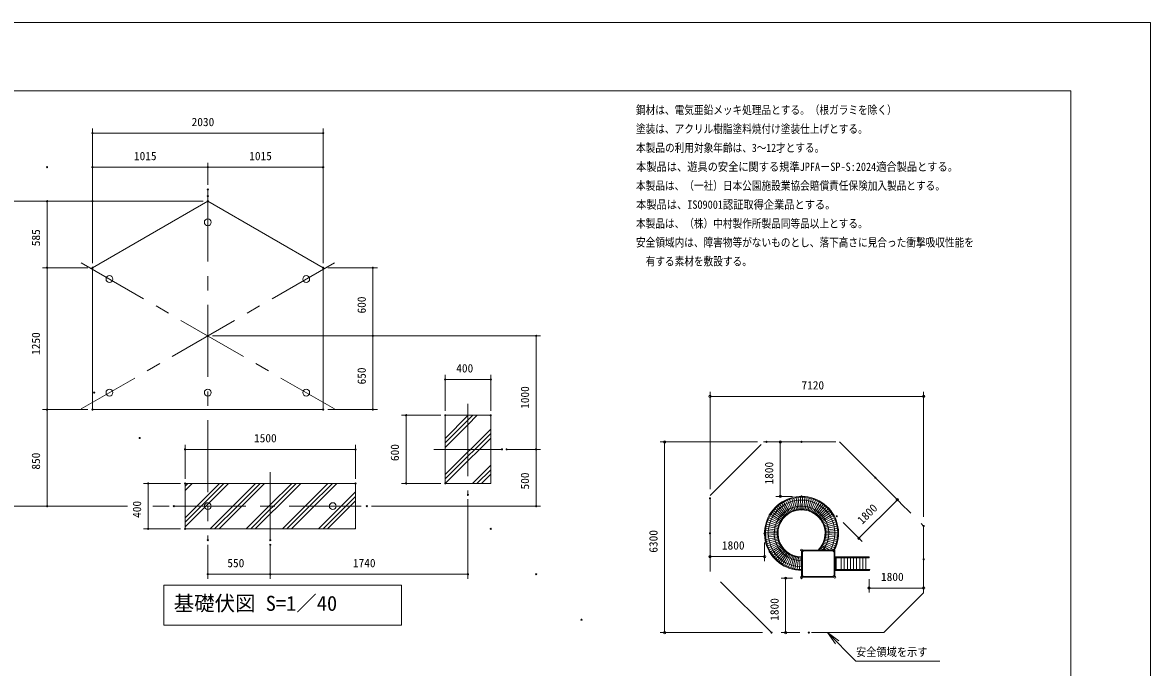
# Model space of a CAD drawing. Units: millimetres at full size, sheet at 1:20, with parts at other scales. Extents: x 10 to 16810, y -526 to 12449.
# Drawn here: x 6881 to 16810, y 6769 to 12449 of the extents above; entities that cross this region are included whole.
import ezdxf
from ezdxf.enums import TextEntityAlignment as Align

# ---------------------------------------------------------------- set-up
doc = ezdxf.new("R2010")
doc.units = ezdxf.units.MM
doc.header["$LTSCALE"] = 20
doc.header["$PDMODE"] = 32
doc.header["$PDSIZE"] = 10
doc.linetypes.add('USER2', pattern=[50.8, 31.75, -6.35, 6.35, -6.35])
doc.linetypes.add('USER3', pattern=[63.5, 31.75, -6.35, 6.35, -6.35, 6.35, -6.35])
for name, color, linetype, lineweight in [('DEFPOINTS_3', 7, 'Continuous', 0), ('LY_10', 7, 'Continuous', 0), ('LY_11', 7, 'Continuous', 0), ('LY_12', 7, 'Continuous', 18), ('LY_7', 7, 'Continuous', 0), ('LY_8', 7, 'Continuous', 0), ('LY_9', 7, 'USER2', 0)]:
    doc.layers.add(name, color=color, linetype=linetype, lineweight=lineweight)
doc.styles.add('ＭＳ ゴシック', font='')
doc.styles.get('ＭＳ ゴシック').set_extended_font_data('MS Gothic')

# ---------------------------------------------------------------- blocks, each defined once
blk = doc.blocks.new('-011-_DOTSMALL')
at = {"color": 7, "linetype": 'Continuous', "lineweight": 0}
blk.add_circle((0, 0), 0.0625, dxfattribs=at)
blk.add_circle((0, 0), 0.0625, dxfattribs=at)
blk = doc.blocks.new('-049-_DOTBLANK')
at = {"color": 7, "linetype": 'Continuous', "lineweight": 0}
blk.add_line((-0.5, 0), (-1, 0), dxfattribs=at)
blk.add_circle((0, 0), 0.5, dxfattribs=at)
blk = doc.blocks.new('-007-_OPEN')
at = {"color": 7, "linetype": 'Continuous', "lineweight": 0}
for p, q in [((-1, 0.1667), (0, 0)), ((0, 0), (-1, -0.1667)), ((0, 0), (-1, 0))]:
    blk.add_line(p, q, dxfattribs=at)

msp = doc.modelspace()

# ---------------------------------------------------------------- linework, layer by layer
at = {"layer": 'DEFPOINTS_3'}
for p, q in [((16810, 12448.98), (10, 12448.98)), ((16810, 568.98), (16810, 12448.98))]:
    msp.add_line(p, q, dxfattribs=at)
at = {"layer": 'LY_10'}
for p, q in [((13967.86, 7075.24), (14217.75, 6825.36)), ((14217.75, 6825.36), (14957.45, 6825.36))]:
    msp.add_line(p, q, dxfattribs=at)
at = {"layer": 'LY_11'}
for p, q in [((10602.04, 8786.69), (10802.04, 8986.69)), ((10602.04, 8746.91), (10802.04, 8946.91)), ((10802.04, 8907.14), (10884.55, 8989.66)), ((10802.04, 8946.91), (10844.78, 8989.66)), ((10802.04, 8986.69), (10805, 8989.66)), ((10602.04, 8707.14), (10802.04, 8907.14)), ((10823.2, 8689.66), (11002.04, 8868.49)), ((10862.98, 8689.66), (11002.04, 8828.72)), ((10902.75, 8689.66), (11002.04, 8788.94)), ((10602.04, 8468.49), (10802.04, 8668.49)), ((10802.04, 8588.94), (10902.75, 8689.66)), ((10802.04, 8628.72), (10862.98, 8689.66)), ((10802.04, 8668.49), (10823.2, 8689.66)), ((10602.04, 8428.72), (10802.04, 8628.72)), ((10602.75, 8389.66), (10802.04, 8588.94)), ((10841.4, 8389.66), (11002.04, 8550.29)), ((10881.17, 8389.66), (11002.04, 8510.52)), ((10920.95, 8389.66), (11002.04, 8470.74)), ((8312.04, 8326.33), (8375.36, 8389.66)), ((8312.04, 8366.1), (8335.59, 8389.66)), ((8414.01, 8189.66), (8614.01, 8389.66)), ((8453.79, 8189.66), (8653.79, 8389.66)), ((8493.56, 8189.66), (8693.56, 8389.66)), ((8732.21, 8189.66), (8932.21, 8389.66)), ((8771.99, 8189.66), (8971.99, 8389.66)), ((8811.76, 8189.66), (9011.76, 8389.66)), ((9062.04, 8201.28), (9250.41, 8389.66)), ((9090.18, 8189.66), (9290.18, 8389.66)), ((9129.96, 8189.66), (9329.96, 8389.66)), ((9368.61, 8189.66), (9568.61, 8389.66)), ((9408.38, 8189.66), (9608.38, 8389.66)), ((9448.16, 8189.66), (9648.16, 8389.66)), ((9686.8, 8189.66), (9812.04, 8314.89)), ((9726.58, 8189.66), (9812.04, 8275.11)), ((8312.04, 8008.13), (8493.56, 8189.66)), ((8312.04, 8047.9), (8453.79, 8189.66)), ((8312.04, 8087.68), (8414.01, 8189.66)), ((8532.21, 7989.66), (8732.21, 8189.66)), ((8571.99, 7989.66), (8771.99, 8189.66)), ((8611.76, 7989.66), (8811.76, 8189.66)), ((8850.41, 7989.66), (9050.41, 8189.66)), ((8890.18, 7989.66), (9062.04, 8161.51)), ((9050.41, 8189.66), (9062.04, 8201.28)), ((9062.04, 8121.73), (9129.96, 8189.66)), ((9062.04, 8161.51), (9090.18, 8189.66)), ((9168.61, 7989.66), (9368.61, 8189.66)), ((9208.38, 7989.66), (9408.38, 8189.66)), ((9248.16, 7989.66), (9448.16, 8189.66)), ((9486.8, 7989.66), (9686.8, 8189.66)), ((9526.58, 7989.66), (9726.58, 8189.66)), ((9566.35, 7989.66), (9766.35, 8189.66)), ((9766.35, 8189.66), (9812.04, 8235.34)), ((8929.96, 7989.66), (9062.04, 8121.73)), ((9805, 7989.66), (9812.04, 7996.69))]:
    msp.add_line(p, q, dxfattribs=at)
at = {"layer": 'LY_11', "linetype": 'USER3'}
for p, q in [((12932.93, 8283.68), (13404.89, 8755.64)), ((13404.89, 8755.64), (14072.34, 8755.64)), ((14072.34, 8755.64), (14813.54, 8014.44)), ((12932.93, 7616.22), (12932.93, 8283.68)), ((14813.54, 8014.44), (14813.54, 7426.97)), ((13473.92, 7075.24), (12932.93, 7616.22)), ((14813.54, 7426.97), (14461.81, 7075.24)), ((14461.81, 7075.24), (13473.92, 7075.24))]:
    msp.add_line(p, q, dxfattribs=at)
at = {"layer": 'LY_11', "color": 2, "lineweight": 18}
for p, q in [((13655.88, 8147.62), (13615.66, 8243.7)), ((13668.08, 8152.3), (13633.8, 8250.65)), ((13680.55, 8156.22), (13652.32, 8256.48)), ((13693.23, 8159.38), (13671.17, 8261.17)), ((13706.08, 8161.75), (13690.27, 8264.7)), ((13719.06, 8163.34), (13709.55, 8267.07)), ((13732.1, 8164.14), (13728.93, 8268.25)), ((13745.17, 8164.14), (13748.36, 8268.25)), ((13758.22, 8163.34), (13767.74, 8267.06)), ((13771.19, 8161.75), (13787.02, 8264.7)), ((13784.04, 8159.37), (13806.12, 8261.16)), ((13796.72, 8156.21), (13824.97, 8256.47)), ((13809.19, 8152.28), (13843.49, 8250.63)), ((13821.39, 8147.61), (13861.63, 8243.68)), ((13572.85, 8085.75), (13492.28, 8151.76)), ((13581.44, 8095.6), (13505.04, 8166.4)), ((13590.61, 8104.91), (13518.67, 8180.24)), ((13600.33, 8113.65), (13533.12, 8193.22)), ((13610.57, 8121.77), (13548.33, 8205.29)), ((13621.28, 8129.26), (13564.25, 8216.42)), ((13632.43, 8136.08), (13580.82, 8226.55)), ((13643.98, 8142.21), (13597.98, 8235.66)), ((13833.29, 8142.19), (13879.31, 8235.63)), ((13844.83, 8136.06), (13896.46, 8226.53)), ((13855.98, 8129.24), (13913.03, 8216.39)), ((13866.69, 8121.75), (13928.95, 8205.26)), ((13876.93, 8113.63), (13944.16, 8193.18)), ((13886.65, 8104.89), (13958.6, 8180.2)), ((13895.82, 8095.58), (13972.23, 8166.36)), ((13904.41, 8085.72), (13984.99, 8151.71)), ((13535.23, 8017.43), (13436.37, 8050.23)), ((13539.72, 8029.7), (13443.05, 8068.47)), ((13544.96, 8041.68), (13450.82, 8086.27)), ((13550.91, 8053.32), (13459.67, 8103.56)), ((13557.56, 8064.57), (13469.55, 8120.28)), ((13564.88, 8075.39), (13480.44, 8136.36)), ((13912.37, 8075.36), (13996.83, 8136.32)), ((13919.7, 8064.54), (14007.71, 8120.23)), ((13926.35, 8053.28), (14017.59, 8103.51)), ((13932.3, 8041.65), (14026.44, 8086.22)), ((13937.53, 8029.67), (14034.21, 8068.42)), ((13942.02, 8017.39), (14040.88, 8050.18)), ((13524.36, 7953.24), (13420.21, 7954.83)), ((13524.95, 7966.29), (13421.1, 7974.24)), ((13526.35, 7979.29), (13423.17, 7993.55)), ((13528.53, 7992.17), (13426.42, 8012.7)), ((13531.5, 8004.9), (13430.82, 8031.61)), ((13945.75, 8004.87), (14046.43, 8031.56)), ((13948.71, 7992.14), (14050.83, 8012.65)), ((13950.89, 7979.25), (14054.07, 7993.5)), ((13952.28, 7966.26), (14056.14, 7974.18)), ((13952.88, 7953.2), (14057.03, 7954.78)), ((13524.55, 7940.17), (13420.5, 7935.41)), ((13525.55, 7927.14), (13421.98, 7916.05)), ((13527.34, 7914.19), (13424.64, 7896.81)), ((13529.91, 7901.38), (13428.46, 7877.76)), ((13533.26, 7888.74), (13433.44, 7858.99)), ((13537.37, 7876.34), (13439.55, 7840.55)), ((13542.23, 7864.2), (13446.78, 7822.53)), ((13547.83, 7852.39), (13455.09, 7804.97)), ((13929.39, 7852.36), (14022.12, 7804.92)), ((13934.99, 7864.17), (14030.44, 7822.48)), ((13939.85, 7876.3), (14037.66, 7840.5)), ((13943.97, 7888.71), (14043.78, 7858.94)), ((13947.32, 7901.34), (14048.76, 7877.71)), ((13949.89, 7914.15), (14052.59, 7896.75)), ((13951.68, 7927.1), (14055.25, 7915.99)), ((13952.68, 7940.13), (14056.73, 7935.36)), ((13554.13, 7840.94), (13464.46, 7787.96)), ((13561.12, 7829.9), (13474.84, 7771.54)), ((13568.77, 7819.3), (13486.21, 7755.79)), ((13577.05, 7809.19), (13498.51, 7740.77)), ((13585.93, 7799.6), (13511.71, 7726.52)), ((13595.38, 7790.57), (13525.76, 7713.1)), ((13605.36, 7782.13), (13540.59, 7700.57)), ((13615.84, 7774.32), (13556.16, 7688.96)), ((13626.78, 7767.16), (13572.42, 7678.32)), ((13638.13, 7760.69), (13589.28, 7668.69)), ((13649.85, 7754.91), (13606.71, 7660.11)), ((13661.91, 7749.86), (13624.62, 7652.61)), ((13674.25, 7745.56), (13642.96, 7646.21)), ((13738.62, 7571.36), (13738.62, 7795.22)), ((13745.87, 7777.8), (13745.87, 7588.79)), ((13746.68, 7803.29), (14031.94, 7803.29)), ((13764.11, 7796.03), (14006.45, 7796.03)), ((13900.16, 7809.16), (13906.9, 7803.29)), ((13908.45, 7819.27), (13929.22, 7803.29)), ((13916.1, 7829.87), (13955.38, 7803.29)), ((13923.09, 7840.91), (13986.74, 7803.29)), ((14024.69, 7777.8), (14024.69, 7588.79)), ((14031.94, 7803.29), (14031.94, 7571.36)), ((13686.83, 7742.02), (13661.66, 7640.95)), ((13699.6, 7739.24), (13680.64, 7636.83)), ((13712.52, 7737.26), (13699.84, 7633.88)), ((13725.54, 7736.06), (13719.18, 7632.1)), ((14329.93, 7742.92), (14031.94, 7742.92)), ((14031.94, 7623.67), (14031.94, 7742.92)), ((14329.93, 7735.66), (14031.94, 7735.66)), ((14033.54, 7630.92), (14033.54, 7735.66)), ((14034.2, 7735.66), (14034.2, 7727.56)), ((14042.35, 7727.56), (14034.2, 7727.56)), ((14042.35, 7735.66), (14042.35, 7630.92)), ((14087.68, 7735.66), (14087.68, 7630.92)), ((14114.86, 7735.66), (14114.86, 7630.92)), ((14142.03, 7735.66), (14142.03, 7630.92)), ((14169.21, 7735.66), (14169.21, 7630.92)), ((14196.38, 7735.66), (14196.38, 7630.92)), ((14223.55, 7735.66), (14223.55, 7630.92)), ((14250.73, 7735.66), (14250.73, 7630.92)), ((14277.9, 7735.66), (14277.9, 7630.92)), ((14305.08, 7735.66), (14305.08, 7630.92)), ((14023.88, 7563.29), (13746.68, 7563.29)), ((14006.45, 7570.55), (13764.11, 7570.55)), ((14329.93, 7630.92), (14031.94, 7630.92)), ((14329.93, 7623.67), (14031.94, 7623.67)), ((14042.35, 7639.03), (14034.2, 7639.03)), ((14034.2, 7639.03), (14034.2, 7630.92))]:
    msp.add_line(p, q, dxfattribs=at)
for centre in [(13738.62, 7803.29), (13738.62, 7563.29), (14031.94, 7563.29)]:
    msp.add_circle(centre, 8.07, dxfattribs=at)
for centre, radius, start, end in [((13738.62, 7949.95), 325.7, 333.23688, 270), ((13738.62, 7949.95), 318.44, 332.57679, 270), ((13738.62, 7949.95), 293.33, 330, 270), ((13738.62, 8265.93), 12, 53.42929, 126.57071), ((13738.62, 7949.95), 239.99, 322.33011, 270), ((13738.62, 7949.95), 214.29, 316.80998, 270), ((13738.62, 7949.95), 207.03, 314.8953, 270), ((13738.62, 8167.29), 12, 239.44712, 300.55288), ((13464.97, 8107.94), 12, 113.42929, 186.57071), ((13550.4, 8058.62), 12, 299.44712, 0.55288), ((13926.84, 8058.62), 12, 179.44712, 240.55288), ((14012.27, 8107.94), 12, 353.42929, 66.57071), ((13550.4, 7841.28), 12, 359.44712, 60.55288), ((13926.84, 7841.28), 12, 119.44712, 180.55288), ((13464.97, 7791.96), 12, 173.42929, 246.57071), ((13764.11, 7777.8), 25.49, 90, 180), ((13764.11, 7777.8), 18.24, 90, 180), ((14006.45, 7777.8), 25.49, 0, 90), ((14006.45, 7777.8), 18.24, 0, 90), ((13742.24, 7739.29), 3.63, 0, 180), ((14028.32, 7739.29), 3.63, 0, 180), ((14329.93, 7739.29), 3.63, 270, 90), ((13742.24, 7627.29), 3.63, 180, 0), ((13764.11, 7588.79), 25.49, 180, 270), ((13764.11, 7588.79), 18.24, 180, 270), ((14006.45, 7588.79), 18.24, 270, 0), ((14006.45, 7588.79), 25.49, 270, 0), ((14028.32, 7627.29), 3.63, 180, 0), ((14329.93, 7627.29), 3.63, 270, 90)]:
    msp.add_arc(centre, radius, start, end, dxfattribs=at)
at = {"layer": 'LY_12', "lineweight": 0}
for p, q in [((16110, 11848.98), (710, 11848.98)), ((16110, 1168.98), (16110, 11848.98))]:
    msp.add_line(p, q, dxfattribs=at)
at = {"layer": 'LY_7', "lineweight": 18}
for p, q in [((7497.04, 11214.66), (7497.04, 11514.66)), ((7497.04, 11474.66), (9527.04, 11474.66)), ((9527.04, 11214.66), (9527.04, 11514.66)), ((7497.04, 10329.66), (7497.04, 11214.66)), ((7497.04, 11174.66), (8512.04, 11174.66)), ((8512.04, 11018.33), (8512.04, 11214.66)), ((8512.04, 11174.66), (9527.04, 11174.66)), ((9527.04, 10329.66), (9527.04, 11214.66)), ((7057.04, 10874.66), (6657.04, 10874.66)), ((8472.04, 10874.66), (7057.04, 10874.66)), ((7097.04, 10289.66), (7097.04, 10874.66)), ((7457.04, 10289.66), (7057.04, 10289.66)), ((7097.04, 9039.66), (7097.04, 10289.66)), ((9567.04, 10289.66), (10004.59, 10289.66)), ((9964.59, 10289.66), (9964.59, 9689.66)), ((8552.04, 9689.66), (10004.59, 9689.66)), ((9964.59, 9689.66), (9964.59, 9039.66)), ((10004.59, 9689.66), (11442.04, 9689.66)), ((11402.04, 9689.66), (11402.04, 8689.66)), ((10602.04, 9029.66), (10602.04, 9345.15)), ((11002.04, 9029.66), (11002.04, 9345.15)), ((10602.04, 9305.15), (11002.04, 9305.15)), ((7457.04, 9039.66), (7057.04, 9039.66)), ((7097.04, 8189.66), (7097.04, 9039.66)), ((9567.04, 9039.66), (10004.59, 9039.66)), ((10562.04, 8989.66), (10216.79, 8989.66)), ((10256.79, 8389.66), (10256.79, 8989.66)), ((8312.04, 8429.66), (8312.04, 8729.66)), ((8312.04, 8689.66), (9812.04, 8689.66)), ((9812.04, 8429.66), (9812.04, 8729.66)), ((11142.04, 8689.66), (11442.04, 8689.66)), ((11402.04, 8689.66), (11402.04, 8189.66)), ((8272.04, 8389.66), (7947.02, 8389.66)), ((7987.02, 7989.66), (7987.02, 8389.66)), ((10562.04, 8389.66), (10216.79, 8389.66)), ((10802.04, 8249.66), (10802.04, 7549.66)), ((7057.04, 8189.66), (6657.04, 8189.66)), ((7805.02, 8189.66), (7057.04, 8189.66)), ((8172.04, 8189.66), (8027.02, 8189.66)), ((9952.04, 8189.66), (11442.04, 8189.66)), ((8272.04, 7989.66), (7947.02, 7989.66)), ((8512.04, 7849.66), (8512.04, 7549.66)), ((9062.04, 7849.66), (9062.04, 7549.66)), ((9062.04, 7589.66), (8512.04, 7589.66)), ((10802.04, 7589.66), (9062.04, 7589.66)), ((10217.91, 7493.97), (8125.91, 7493.97)), ((8125.91, 7493.97), (8125.91, 7141.97)), ((10217.91, 7141.97), (10217.91, 7493.97)), ((8125.91, 7141.97), (10217.91, 7141.97))]:
    msp.add_line(p, q, dxfattribs=at)
at = {"layer": 'LY_7'}
for p, q in [((8512.04, 10874.66), (7497.04, 10289.66)), ((9527.04, 10289.66), (8512.04, 10874.66)), ((7497.04, 10289.66), (7497.04, 9039.66)), ((9527.04, 10289.66), (9527.04, 9039.66)), ((7496.01, 9039.66), (9528.06, 9039.66)), ((7497.04, 9039.66), (9527.04, 9039.66)), ((11002.04, 8989.66), (10602.04, 8989.66)), ((10602.04, 8989.66), (10602.04, 8389.66)), ((11002.04, 8389.66), (11002.04, 8989.66)), ((8312.04, 8389.66), (9812.04, 8389.66)), ((8312.04, 7989.66), (8312.04, 8389.66)), ((9812.04, 8389.66), (9812.04, 7989.66)), ((10602.04, 8389.66), (11002.04, 8389.66)), ((9812.04, 7989.66), (8312.04, 7989.66))]:
    msp.add_line(p, q, dxfattribs=at)
for centre in [(8512.04, 10689.66), (7646.01, 10189.66), (9378.06, 10189.66), (7646.01, 9189.66), (8512.04, 9189.66), (9378.06, 9189.66), (8512.04, 8189.66), (9612.04, 8189.66)]:
    msp.add_circle(centre, 30.25, dxfattribs=at)
for p in [(9527.04, 11474.66), (7097.04, 11174.66), (7497.04, 11174.66), (8512.04, 11174.66), (9527.04, 11174.66), (9527.04, 11174.66), (8512.04, 10978.33), (8512.04, 10918.33), (7097.04, 10874.66), (7097.04, 10874.66), (7497.04, 10874.66), (8512.04, 10874.66), (7097.04, 10289.66), (7097.04, 10289.66), (7497.04, 10289.66), (7497.04, 10289.66), (9527.04, 10289.66), (9527.04, 10289.66), (8512.04, 9689.66), (9964.59, 9689.66), (9964.59, 9689.66), (9964.59, 9689.66), (11002.04, 9305.15), (7512.04, 9189.66), (7097.04, 9039.66), (7097.04, 9039.66), (7497.04, 9039.66), (9527.04, 9039.66), (9964.59, 9039.66), (10256.79, 8989.66), (10602.04, 8989.66), (10602.04, 8989.66), (11002.04, 8989.66), (7912.04, 8789.66), (9812.04, 8689.66), (11102.04, 8689.66), (11142.04, 8689.66), (11402.04, 8689.66), (7987.02, 8389.66), (8312.04, 8389.66), (8312.04, 8389.66), (8312.04, 8389.66), (9812.04, 8389.66), (10602.04, 8389.66), (10802.04, 8289.66), (7097.04, 8189.66), (8212.04, 8189.66), (9912.04, 8189.66), (11402.04, 8189.66), (8312.04, 7989.66), (11002.04, 7989.66), (8512.04, 7889.66), (9062.04, 7889.66), (9062.04, 7849.66), (8512.04, 7589.66), (9062.04, 7589.66), (11402.04, 7589.66), (11802.04, 7189.66)]:
    msp.add_point(p, dxfattribs=at)
at = {"layer": 'LY_8'}
for p, q in [((12932.93, 8338.47), (12932.93, 9195.63)), ((12932.93, 9155.63), (14813.54, 9155.63)), ((14813.54, 8094.44), (14813.54, 9195.63)), ((13350.1, 8755.64), (12492.94, 8755.64)), ((12532.94, 7075.24), (12532.94, 8755.64)), ((13658.62, 8755.64), (13511.35, 8755.64)), ((13551.35, 8275.65), (13551.35, 8755.64)), ((14444.44, 8383.54), (14610.45, 8217.53)), ((13658.62, 8275.65), (13511.35, 8275.65)), ((14582.16, 8245.82), (14242.76, 7906.41)), ((14105.04, 8044.14), (14271.05, 7878.13)), ((12932.93, 7869.95), (12932.93, 7705.38)), ((13412.92, 7869.95), (13412.92, 7705.38)), ((13412.92, 7745.38), (12932.93, 7745.38)), ((13658.62, 7555.23), (13558.66, 7555.23)), ((13598.66, 7075.24), (13598.66, 7555.23)), ((14333.55, 7547.29), (14333.55, 7428.15)), ((14813.54, 7640.71), (14813.54, 7428.15)), ((14813.54, 7468.15), (14333.55, 7468.15)), ((13393.92, 7075.24), (12492.94, 7075.24)), ((13722.7, 7075.24), (13558.66, 7075.24))]:
    msp.add_line(p, q, dxfattribs=at)
for p in [(14813.54, 9155.63), (12532.94, 8755.64), (13430.1, 8755.64), (13551.35, 8755.64), (13738.62, 8755.64), (14387.87, 8440.11), (12932.93, 8258.47), (13738.62, 8275.65), (14048.47, 8100.71), (12932.93, 7949.95), (13412.92, 7949.95), (14813.54, 8014.44), (14242.76, 7906.41), (12932.93, 7745.38), (14813.54, 7720.71), (13598.66, 7555.23), (13738.62, 7555.23), (14333.55, 7627.29), (14333.55, 7468.15), (13473.92, 7075.24), (13802.7, 7075.24)]:
    msp.add_point(p, dxfattribs=at)
at = {"layer": 'LY_9'}
for p, q in [((8512.04, 10978.33), (8512.04, 7889.66)), ((7396.01, 10333.99), (9628.06, 9045.32)), ((9628.06, 10333.99), (7396.01, 9045.32)), ((10802.04, 9089.66), (10802.04, 8289.66)), ((11102.04, 8689.66), (10502.04, 8689.66)), ((9062.04, 8489.66), (9062.04, 7889.66)), ((8212.04, 8189.66), (9912.04, 8189.66))]:
    msp.add_line(p, q, dxfattribs=at)

# ---------------------------------------------------------------- block references
at = {"layer": 'LY_10', "xscale": 120, "yscale": 120, "rotation": 135}
msp.add_blockref('-007-_OPEN', (13967.86, 7075.24), dxfattribs=at)
at = {"layer": 'LY_7', "xscale": 92.8, "yscale": 92.8}
for p, rotation in [((7497.04, 11474.66), 180), ((7497.04, 11174.66), 180), ((8512.04, 11174.66), 180), ((7097.04, 10874.66), 90), ((7097.04, 10289.66), 270), ((7097.04, 10289.66), 90), ((9964.59, 10289.66), 90), ((9964.59, 9689.66), 90), ((9964.59, 9689.66), 270), ((11402.04, 9689.66), 90), ((10602.04, 9305.15), 180), ((7097.04, 9039.66), 270), ((7097.04, 9039.66), 90), ((9964.59, 9039.66), 270), ((10256.79, 8989.66), 90), ((8312.04, 8689.66), 180), ((11402.04, 8689.66), 90), ((11402.04, 8689.66), 270), ((7987.02, 8389.66), 90), ((10256.79, 8389.66), 270), ((7097.04, 8189.66), 270), ((11402.04, 8189.66), 270), ((7987.02, 7989.66), 270), ((8512.04, 7589.66), 180), ((9062.04, 7589.66), 180)]:
    msp.add_blockref('-011-_DOTSMALL', p, dxfattribs=dict(at, rotation=rotation))
for p in [(9527.04, 11474.66), (8512.04, 11174.66), (9527.04, 11174.66), (11002.04, 9305.15), (9812.04, 8689.66), (9062.04, 7589.66), (10802.04, 7589.66)]:
    msp.add_blockref('-011-_DOTSMALL', p, dxfattribs=at)
at = {"layer": 'LY_8', "xscale": 20, "yscale": 20}
for p, rotation in [((12932.93, 9155.63), 180), ((12532.94, 8755.64), 90), ((13551.35, 8755.64), 90), ((13551.35, 8275.65), 270), ((14582.16, 8245.82), 45), ((14242.76, 7906.41), 225), ((12932.93, 7745.38), 180), ((13598.66, 7555.23), 90), ((14333.55, 7468.15), 180), ((12532.94, 7075.24), 270), ((13598.66, 7075.24), 270)]:
    msp.add_blockref('-049-_DOTBLANK', p, dxfattribs=dict(at, rotation=rotation))
for p in [(14813.54, 9155.63), (13412.92, 7745.38), (14813.54, 7468.15)]:
    msp.add_blockref('-049-_DOTBLANK', p, dxfattribs=at)

# ---------------------------------------------------------------- texts
at = {"layer": 'LY_10', "style": 'ＭＳ ゴシック'}
for s, width, p in [('鋼材は、電気亜鉛メッキ処理品とする。（根ガラミを除く）', 0.85, (12281.17, 11620.09)), ('塗装は、アクリル樹脂塗料焼付け塗装仕上げとする。', 0.85, (12281.17, 11453.42)), ('本製品の利用対象年齢は、3～12才とする。', 0.85, (12281.7, 11286.75)), ('本製品は、遊具の安全に関する規準JPFA－SP-S:2024適合製品とする。', 0.9, (12282.3, 11120.09)), ('本製品は、（一社）日本公園施設業協会賠償責任保険加入製品とする。', 0.85, (12281.17, 10953.42)), ('本製品は、ISO9001認証取得企業品とする。', 0.9, (12282.49, 10786.75)), ('本製品は、（株）中村製作所製品同等品以上とする。', 0.85, (12281.17, 10620.09)), ('安全領域内は、障害物等がないものとし、落下高さに見合った衝撃吸収性能を', 0.85, (12281.17, 10453.42)), ('\u3000有する素材を敷設する。', 0.85, (12281.17, 10286.75)), ('安全領域を示す', 0.9, (14217.75, 6845.9))]:
    msp.add_text(s, height=73.31, dxfattribs=dict(at, width=width)).set_placement(p, align=Align.BOTTOM_LEFT)
at = {"layer": 'LY_7', "style": 'ＭＳ ゴシック'}
for s, height, p in [('2030', 73.31, (8369.15, 11514.66)), ('1015', 73.31, (7861.38, 11214.66)), ('1015', 73.31, (8876.38, 11214.66)), ('400', 73.31, (10698.7, 9345.15)), ('1500', 73.31, (8918.88, 8729.66)), ('550', 73.31, (8683.64, 7629.66)), ('1740', 73.31, (9788.97, 7629.66)), ('基礎伏図 S=1／40', 132, (8211.64, 7227.97))]:
    msp.add_text(s, height=height, dxfattribs=at).set_placement(p, align=Align.BOTTOM_LEFT)
for s, p in [('585', (7057.04, 10478.82)), ('600', (9924.59, 9886.32)), ('1250', (7057.04, 9521.59)), ('650', (9924.59, 9261.26)), ('1000', (11362.04, 9046.5)), ('850', (7057.04, 8511.26)), ('600', (10216.79, 8586.32)), ('500', (11362.04, 8336.32)), ('400', (7947.02, 8086.32))]:
    msp.add_text(s, height=73.31, rotation=90, dxfattribs=at).set_placement(p, align=Align.BOTTOM_LEFT)
at = {"layer": 'LY_8', "style": 'ＭＳ ゴシック'}
for s, p in [('7120', (13737.93, 9195.63)), ('1800', (13037.48, 7785.38)), ('1800', (14438.1, 7508.15))]:
    msp.add_text(s, height=73.31, dxfattribs=at).set_placement(p, align=Align.BOTTOM_LEFT)
for s, rotation, p in [('1800', 90, (13511.35, 8380.19)), ('1800', 45, (14288.4, 8008.62)), ('6300', 90, (12492.94, 7779.35)), ('1800', 90, (13558.66, 7179.78))]:
    msp.add_text(s, height=73.31, rotation=rotation, dxfattribs=at).set_placement(p, align=Align.BOTTOM_LEFT)

doc.saveas('drawing.dxf')
